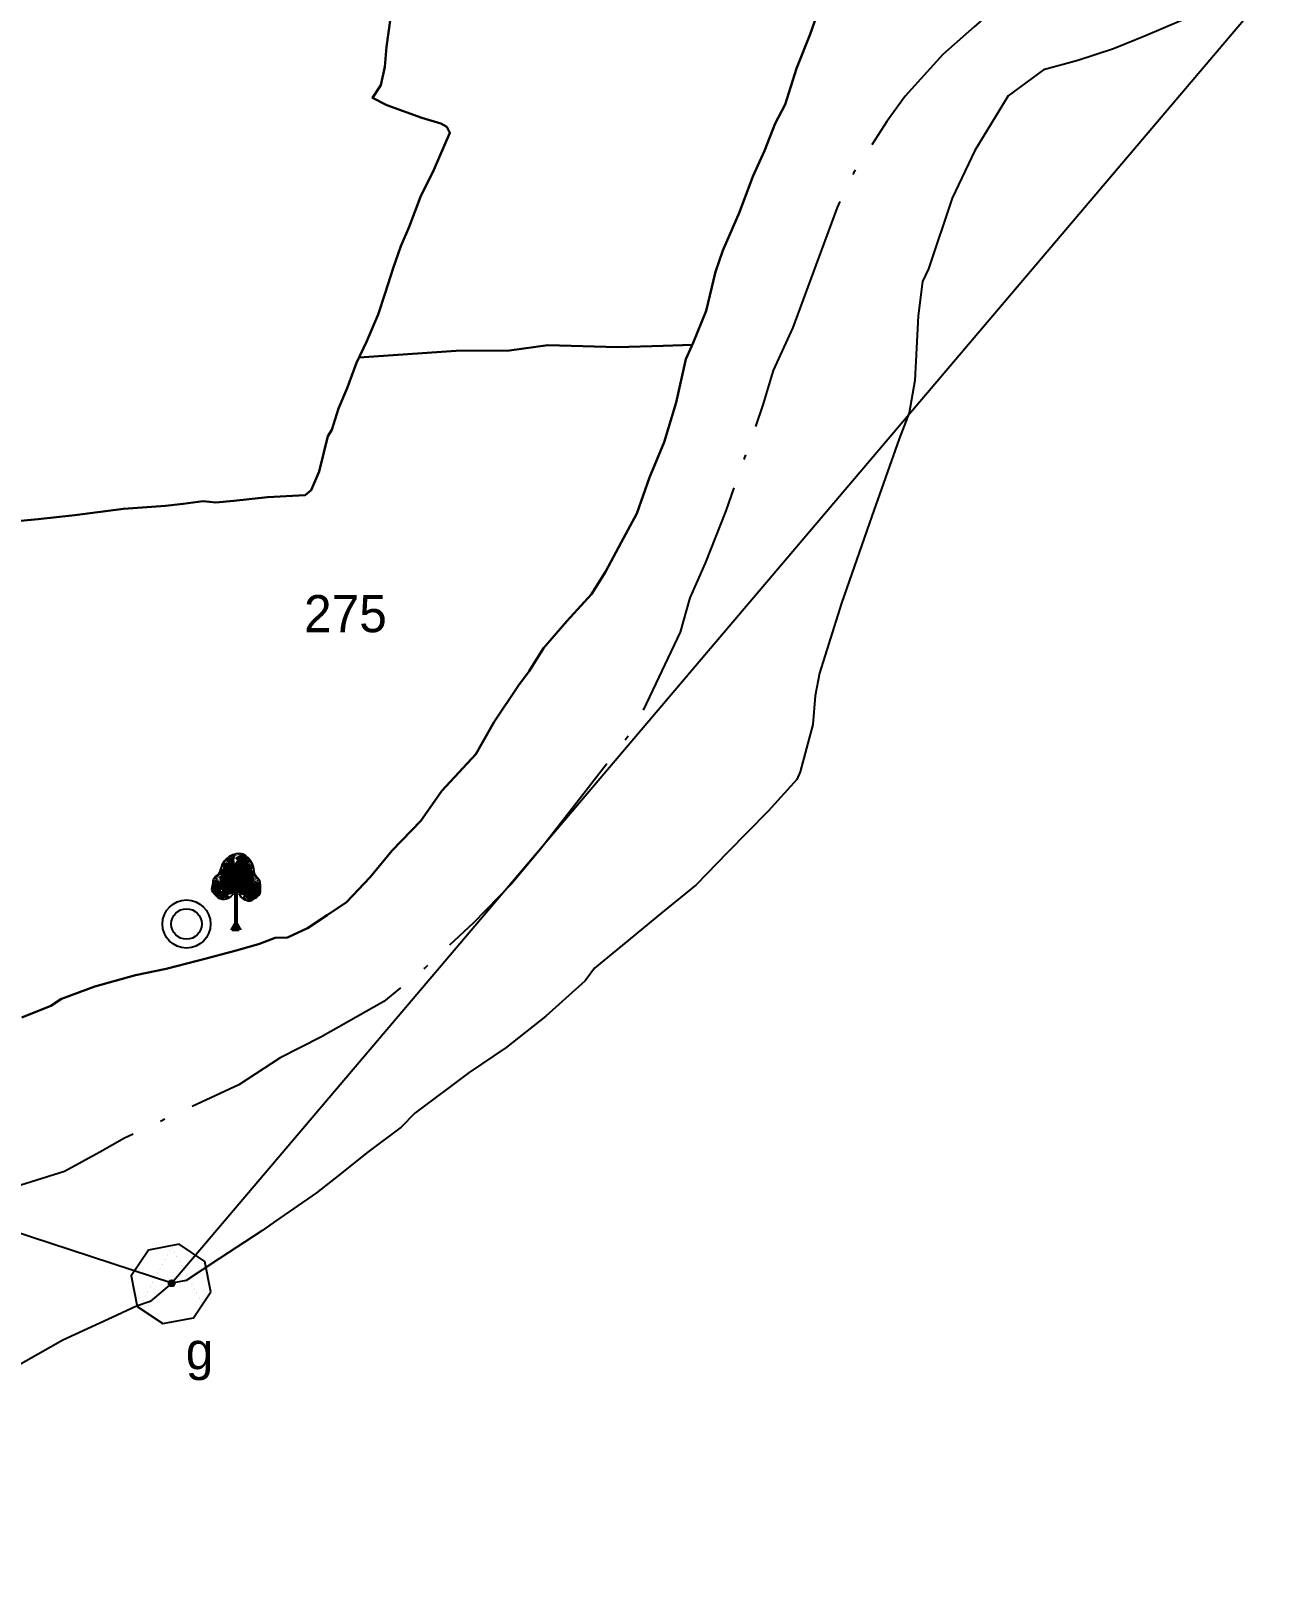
# Model space of a CAD drawing. Header units: millimetres. Extents: x -8 to 13596, y -8 to 3042.
# Drawn here: x 340.6 to 407.5, y 75.5 to 158.8 of the extents above; entities that cross this region are included whole.
import ezdxf

# ---------------------------------------------------------------- set-up
doc = ezdxf.new("R2010")
doc.units = ezdxf.units.MM
doc.header["$MEASUREMENT"] = 0
doc.linetypes.add('04b018', pattern=[5.49, 4.32, -0.54, 0.09, -0.54])
for name, color, linetype in [('Image', 7, 'Continuous'), ('Line_River', 5, 'Continuous'), ('Line_Traverse', 160, 'Continuous'), ('Poly_Village_Bndry', 250, 'Continuous'), ('Sym_Stone_Munara', 250, 'Continuous'), ('Sym_Traverse_Stone', 5, 'Continuous'), ('Sym_Tree', 92, 'Continuous'), ('Text_Survey_Gat_No', 7, 'Continuous'), ('Text_Traverse_Stone', 5, 'Continuous')]:
    doc.layers.add(name, color=color, linetype=linetype)
doc.layers.add('Poly_Survey_Bndry', color=250, linetype='Continuous', lineweight=30)
doc.layers.add('Sym_Well', color=5, linetype='Continuous', lineweight=25, true_color=0x0000ff)
doc.styles.add('Roman', font='Sakal_Marathi_N_Ship.TTF')
doc.styles.add('Text Map', font='')
doc.styles.get('Text Map').set_extended_font_data('Sakal Marathi')
picture_1 = doc.add_image_def('image1.jpg', size_in_pixel=(8950, 12638))

# ---------------------------------------------------------------- blocks, each defined once
blk = doc.blocks.new('WELL PAKKA1')
for radius in [0.862, 0.546]:
    blk.add_circle((0, 0), radius)
blk = doc.blocks.new('Sym_Traverse_Stone')
at = {"layer": 'Sym_Traverse_Stone'}
blk.add_lwpolyline([(3.22, -0.65), (2.74, 1.82), (0.65, 3.22), (-1.82, 2.74), (-3.22, 0.65), (-2.74, -1.82), (-0.65, -3.22), (1.82, -2.74)], close=True, dxfattribs=at)
blk = doc.blocks.new('MINOR TRAVERSE STATION')
at = {"linetype": 'Continuous'}
blk.add_hatch(color=0, dxfattribs=at).paths.add_polyline_path([(0.088, 0, 1), (-0.088, 0, 1)])
at = {"color": 0, "const_width": 0.00123}
blk.add_lwpolyline([(0.859, -0.557), (0, 1.044), (-0.859, -0.557)], close=True, dxfattribs=at)
at = {"color": 0}
blk.add_circle((0, 0), 0.0879, dxfattribs=at)
blk = doc.blocks.new('Tree')
at = {"layer": 'Sym_Tree'}
for p, q in [((0.102, 3.003), (0, 2.992)), ((-0.162, 0.001), (0.127, -0.001))]:
    blk.add_line(p, q, dxfattribs=at)
at = {"layer": 'Sym_Tree', "color": 82, "const_width": 0.8}
for points in [[(0.051, 1.634), (0.096, 2.791)], [(-0.142, 1.468), (-0.097, 2.625)], [(-0.102, 1.462), (-0.056, 2.619)], [(0.197, 1.439), (0.243, 2.597)], [(-0.434, 1.735), (-0.283, 1.52)], [(-0.203, 1.684), (-0.052, 1.468)], [(0.604, 1.633), (0.385, 1.486)], [(0.436, 1.726), (0.588, 1.51)]]:
    blk.add_lwpolyline(points, dxfattribs=at)
at = {"layer": 'Sym_Tree', "color": 34}
blk.add_lwpolyline([(0, 0, 0.48, 0.16, 0), (0, 0.29, 0.16, 0.16, 0), (0, 1.478, 0.16, 0.16, 0)], format="xyseb", dxfattribs=at)
at = {"layer": 'Sym_Tree', "color": 82}
blk.add_open_spline([(-0.099, 1.427), (-0.165, 1.355), (-0.268, 1.245), (-0.464, 1.199), (-0.636, 1.21), (-0.786, 1.357), (-0.992, 1.534), (-0.899, 1.801), (-0.895, 2.066), (-0.59, 2.218), (-0.581, 2.583), (-0.352, 2.816), (-0.17, 2.976), (-0.043, 2.99), (0, 2.992)], degree=3, knots=[0, 0, 0, 0, 0.357151, 0.545743, 0.741494, 0.970117, 1.319935, 1.641608, 1.935314, 2.250626, 2.755061, 3.137005, 3.457298, 3.618487, 3.618487, 3.618487, 3.618487], dxfattribs=at)
blk.add_spline([(0.103, 1.427), (0.296, 1.217), (0.436, 1.162), (0.593, 1.16), (0.752, 1.25), (0.953, 1.446), (0.958, 1.703), (0.933, 1.936), (0.774, 2.132), (0.677, 2.524), (0.517, 2.784), (0.327, 2.956), (0.102, 3.003)], degree=3, dxfattribs=at)
for points in [[(-0.491, 2.451), (-0.581, 2.361), (-0.555, 2.174), (-0.626, 2.165)], [(-0.62, 2.267), (-0.615, 2.213), (-0.545, 2.472), (-0.536, 2.5)], [(-0.57, 2.437), (-0.598, 2.361), (-0.488, 2.59), (-0.504, 2.595)], [(-0.546, 2.537), (-0.568, 2.47), (-0.57, 2.437), (-0.598, 2.361)], [(-0.555, 2.477), (-0.546, 2.496), (-0.598, 2.361), (-0.585, 2.361)], [(-0.572, 2.397), (-0.598, 2.361), (-0.568, 2.47), (-0.545, 2.472)], [(-0.578, 2.385), (-0.566, 2.428), (-0.572, 2.397), (-0.598, 2.361)], [(-0.448, 2.725), (-0.519, 2.601), (-0.555, 2.477), (-0.581, 2.361)], [(-0.395, 2.548), (-0.504, 2.595), (-0.491, 2.451), (-0.581, 2.361)], [(-0.555, 2.477), (-0.581, 2.361), (-0.421, 2.423), (-0.395, 2.548)], [(-0.559, 2.464), (-0.546, 2.537), (-0.578, 2.385), (-0.566, 2.428)], [(-0.575, 2.389), (-0.572, 2.397), (-0.566, 2.428), (-0.546, 2.496)], [(-0.568, 2.47), (-0.545, 2.472), (-0.546, 2.537), (-0.568, 2.47)], [(-0.546, 2.541), (-0.519, 2.601), (-0.559, 2.464), (-0.546, 2.537)], [(-0.545, 2.472), (-0.536, 2.5), (-0.555, 2.477), (-0.546, 2.496)], [(-0.555, 2.174), (-0.32, 2.195), (-0.491, 2.451), (-0.383, 2.289)], [(-0.491, 2.451), (-0.383, 2.289), (-0.32, 2.195), (-0.555, 2.174)], [(-0.395, 2.548), (-0.461, 2.694), (-0.519, 2.601), (-0.546, 2.496)], [(-0.519, 2.601), (-0.546, 2.496), (-0.491, 2.451), (-0.395, 2.548)], [(-0.546, 2.496), (-0.53, 2.566), (-0.519, 2.601), (-0.53, 2.566)], [(-0.519, 2.601), (-0.53, 2.566), (-0.546, 2.541), (-0.519, 2.601)], [(-0.546, 2.541), (-0.546, 2.541), (-0.546, 2.496), (-0.53, 2.566)], [(0.002, 2.992), (-0.314, 2.841), (-0.448, 2.725), (-0.519, 2.601)], [(-0.488, 2.59), (-0.504, 2.595), (-0.377, 2.767), (-0.314, 2.841)], [(-0.491, 2.451), (-0.395, 2.548), (-0.395, 2.548), (-0.504, 2.595)], [(-0.261, 2.441), (-0.101, 2.441), (-0.288, 2.352), (-0.491, 2.451)], [(-0.288, 2.352), (-0.491, 2.451), (-0.288, 2.352), (-0.32, 2.195)], [(-0.421, 2.423), (-0.395, 2.548), (-0.395, 2.548), (-0.461, 2.694)], [(-0.404, 2.724), (-0.421, 2.742), (-0.454, 2.678), (-0.445, 2.659)], [(-0.454, 2.678), (-0.445, 2.659), (-0.432, 2.703), (-0.404, 2.724)], [(-0.377, 2.767), (-0.314, 2.841), (-0.448, 2.725), (-0.377, 2.767)], [(-0.448, 2.725), (-0.377, 2.767), (-0.404, 2.724), (-0.421, 2.742)], [(-0.395, 2.548), (-0.445, 2.659), (-0.414, 2.724), (-0.265, 2.814)], [(-0.41, 2.689), (-0.439, 2.679), (-0.445, 2.659), (-0.41, 2.689)], [(-0.445, 2.659), (-0.41, 2.689), (-0.067, 2.533), (0.055, 2.482)], [(-0.41, 2.689), (-0.412, 2.711), (-0.41, 2.689), (-0.439, 2.679)], [(-0.432, 2.703), (-0.404, 2.724), (0.002, 2.992), (-0.086, 2.982)], [(-0.43, 2.156), (-0.217, 2.156), (0.024, 2.317), (0.068, 2.477)], [(-0.414, 2.724), (-0.265, 2.814), (-0.252, 2.61), (-0.41, 2.689)], [(-0.297, 2.795), (-0.265, 2.814), (-0.41, 2.689), (-0.412, 2.711)], [(-0.252, 2.61), (-0.41, 2.689), (-0.406, 2.649), (-0.252, 2.61)], [(-0.406, 2.649), (-0.252, 2.61), (-0.265, 2.814), (0.058, 2.945)], [(-0.281, 2.824), (-0.366, 2.774), (-0.404, 2.724), (-0.281, 2.824)], [(-0.266, 2.815), (-0.366, 2.774), (-0.389, 2.707), (-0.369, 2.692)], [(-0.389, 2.707), (-0.369, 2.692), (-0.297, 2.795), (-0.265, 2.814)], [(-0.265, 2.814), (0.058, 2.945), (-0.266, 2.815), (-0.366, 2.774)], [(-0.314, 2.841), (-0.183, 2.903), (-0.281, 2.824), (-0.366, 2.774)], [(-0.183, 2.903), (-0.169, 2.954), (-0.247, 2.902), (-0.314, 2.841)], [(-0.247, 2.902), (-0.314, 2.841), (-0.183, 2.903), (-0.235, 2.902)], [(-0.183, 2.903), (-0.235, 2.902), (-0.314, 2.841), (-0.183, 2.903)], [(-0.261, 2.441), (-0.288, 2.352), (-0.288, 2.352), (-0.261, 2.441)], [(0.203, 2.992), (-0.058, 2.82), (-0.263, 2.815), (0.002, 2.992)], [(-0.263, 2.815), (0.002, 2.992), (0.092, 2.992), (0.038, 2.929)], [(-0.067, 2.533), (0.055, 2.482), (-0.261, 2.441), (-0.101, 2.441)], [(0.002, 2.992), (-0.086, 2.982), (-0.171, 2.953), (-0.247, 2.902)], [(-0.171, 2.953), (-0.247, 2.902), (-0.123, 2.964), (-0.086, 2.982)], [(-0.103, 2.968), (-0.123, 2.964), (-0.247, 2.902), (-0.183, 2.903)], [(-0.103, 2.968), (-0.183, 2.903), (-0.178, 2.934), (-0.247, 2.902)], [(-0.247, 2.902), (-0.183, 2.903), (-0.132, 2.955), (-0.125, 2.963)], [(-0.178, 2.934), (-0.247, 2.902), (-0.183, 2.903), (-0.169, 2.954)], [(0.278, 2.601), (-0.051, 2.61), (-0.193, 2.548), (-0.244, 2.659)], [(-0.087, 2.352), (-0.06, 2.441), (0.269, 1.828), (-0.211, 1.81)], [(-0.203, 2.724), (-0.08, 2.824), (0.203, 2.992), (0.278, 2.601)], [(-0.062, 2.794), (-0.058, 2.82), (-0.203, 2.724), (-0.08, 2.824)], [(-0.133, 2.955), (-0.133, 2.955), (-0.103, 2.968), (-0.183, 2.903)], [(-0.132, 2.955), (-0.125, 2.963), (-0.176, 2.95), (-0.183, 2.903)], [(-0.176, 2.95), (-0.183, 2.903), (-0.125, 2.963), (-0.143, 2.954)], [(-0.123, 2.964), (-0.086, 2.982), (-0.176, 2.95), (-0.086, 2.982)], [(-0.176, 2.95), (-0.086, 2.982), (-0.103, 2.968), (-0.123, 2.964)], [(-0.125, 2.963), (-0.143, 2.954), (-0.133, 2.955)], [(0.278, 2.601), (-0.051, 2.61), (-0.06, 2.441), (-0.087, 2.352)], [(0.203, 2.992), (0.278, 2.601), (-0.051, 2.61), (-0.064, 2.814)], [(0.368, 2.932), (0.289, 2.971), (-0.064, 2.813), (-0.061, 2.795)], [(-0.064, 2.813), (-0.061, 2.795), (-0.058, 2.82)], [(-0.051, 2.61), (-0.064, 2.814), (0.278, 2.601), (-0.051, 2.61)], [(-0.058, 2.82), (-0.058, 2.82), (-0.062, 2.794), (-0.058, 2.82)], [(0.002, 2.992), (0.102, 3.003), (0.203, 2.992), (-0.058, 2.82)], [(0.225, 2.317), (0.269, 2.477), (0.278, 2.601), (-0.051, 2.61)], [(0.092, 2.992), (0.038, 2.929), (-0.026, 2.911), (0.022, 2.957)], [(-0.026, 2.911), (0.022, 2.957), (0.038, 2.929), (-0.026, 2.911)], [(0.038, 2.929), (-0.026, 2.911), (-0.017, 2.938), (0.022, 2.957)], [(-0.025, 2.911), (-0.017, 2.938), (0.022, 2.957), (0, 2.992)], [(0.022, 2.957), (0, 2.992), (0.092, 2.992), (0.022, 2.957)], [(0.092, 2.992), (0.022, 2.957), (0.102, 3.003), (0.203, 2.992)], [(0.095, 2.325), (0.071, 2.489), (0.079, 2.614), (0.406, 2.58)], [(0.525, 2.108), (0.313, 2.135), (0.095, 2.325), (0.071, 2.489)], [(0.572, 2.674), (0.462, 2.789), (0.203, 2.992), (0.079, 2.614)], [(0.203, 2.992), (0.079, 2.614), (0.406, 2.58), (0.445, 2.782)], [(0.406, 2.58), (0.445, 2.782), (0.079, 2.614), (0.406, 2.58)], [(0.079, 2.614), (0.406, 2.58), (0.393, 2.412), (0.409, 2.32)], [(0.079, 2.614), (0.406, 2.58), (0.54, 2.501), (0.604, 2.604)], [(0.604, 2.604), (0.573, 2.639), (0.213, 2.528), (0.085, 2.493)], [(0.213, 2.528), (0.085, 2.493), (0.393, 2.412), (0.234, 2.433)], [(0.122, 2.948), (0.088, 2.971), (0.173, 2.928), (0.088, 2.971)], [(0.173, 2.928), (0.088, 2.971), (0.104, 2.955), (0.122, 2.948)], [(0.102, 3.003), (0.203, 2.992), (0.324, 2.948), (0.289, 2.971)], [(0.125, 2.947), (0.141, 2.936), (0.132, 2.938)], [(0.563, 2.599), (0.406, 2.58), (0.445, 2.782), (0.142, 2.952)], [(0.445, 2.782), (0.142, 2.952), (0.447, 2.782), (0.54, 2.729)], [(0.203, 2.992), (0.498, 2.802), (0.615, 2.67), (0.67, 2.537)], [(0.597, 2.65), (0.572, 2.674), (0.203, 2.992), (0.289, 2.971)], [(0.203, 2.992), (0.289, 2.971), (0.37, 2.931), (0.439, 2.871)], [(0.393, 2.412), (0.234, 2.433), (0.409, 2.32), (0.623, 2.392)], [(0.37, 2.931), (0.439, 2.871), (0.324, 2.948), (0.289, 2.971)], [(0.305, 2.955), (0.324, 2.948), (0.439, 2.871), (0.376, 2.88)], [(0.333, 2.938), (0.333, 2.938), (0.305, 2.955), (0.376, 2.88)], [(0.305, 2.955), (0.376, 2.88), (0.375, 2.911), (0.439, 2.871)], [(0.439, 2.871), (0.376, 2.88), (0.331, 2.939), (0.326, 2.947)], [(0.331, 2.939), (0.326, 2.947), (0.374, 2.928), (0.376, 2.88)], [(0.374, 2.928), (0.376, 2.88), (0.326, 2.947), (0.342, 2.936)], [(0.375, 2.911), (0.439, 2.871), (0.376, 2.88), (0.368, 2.932)], [(0.376, 2.88), (0.368, 2.932), (0.439, 2.871), (0.498, 2.802)], [(0.439, 2.871), (0.498, 2.802), (0.376, 2.88), (0.427, 2.873)], [(0.376, 2.88), (0.427, 2.873), (0.498, 2.802), (0.376, 2.88)], [(0.498, 2.802), (0.376, 2.88), (0.462, 2.789), (0.54, 2.729)], [(0.581, 2.673), (0.445, 2.782), (0.406, 2.58), (0.573, 2.639)], [(0.406, 2.58), (0.573, 2.639), (0.563, 2.599), (0.406, 2.58)], [(0.54, 2.501), (0.604, 2.604), (0.581, 2.673), (0.445, 2.782)], [(0.555, 2.659), (0.532, 2.647), (0.474, 2.759), (0.445, 2.782)], [(0.474, 2.759), (0.445, 2.782), (0.573, 2.639), (0.578, 2.661)], [(0.447, 2.782), (0.54, 2.729), (0.555, 2.659), (0.532, 2.647)], [(0.462, 2.789), (0.54, 2.729), (0.572, 2.674), (0.462, 2.789)], [(0.469, 2.537), (0.475, 2.501), (0.488, 2.475), (0.469, 2.537)], [(0.638, 2.531), (0.654, 2.533), (0.551, 2.72), (0.498, 2.802)], [(0.551, 2.72), (0.498, 2.802), (0.615, 2.67), (0.551, 2.72)], [(0.55, 2.374), (0.54, 2.501), (0.54, 2.501), (0.625, 2.637)], [(0.54, 2.501), (0.625, 2.637), (0.67, 2.537), (0.684, 2.43)], [(0.67, 2.537), (0.684, 2.43), (0.623, 2.392), (0.54, 2.501)], [(0.623, 2.392), (0.54, 2.501), (0.54, 2.501), (0.654, 2.533)], [(0.54, 2.501), (0.654, 2.533), (0.623, 2.392), (0.701, 2.291)], [(0.689, 2.409), (0.701, 2.291), (0.55, 2.374), (0.54, 2.501)], [(0.615, 2.67), (0.551, 2.72), (0.572, 2.674), (0.59, 2.69)], [(0.572, 2.674), (0.59, 2.69), (0.615, 2.622), (0.604, 2.604)], [(0.615, 2.622), (0.604, 2.604), (0.597, 2.65), (0.572, 2.674)], [(0.573, 2.639), (0.578, 2.661), (0.573, 2.639), (0.601, 2.625)], [(0.573, 2.639), (0.601, 2.625), (0.604, 2.604), (0.573, 2.639)], [(0.615, 2.67), (0.67, 2.537), (0.689, 2.409), (0.701, 2.291)], [(0.699, 2.368), (0.718, 2.29), (0.638, 2.531), (0.654, 2.533)], [(0.684, 2.43), (0.677, 2.501), (0.67, 2.537), (0.677, 2.501)], [(0.689, 2.475), (0.67, 2.537), (0.692, 2.396), (0.689, 2.471)], [(0.727, 2.193), (0.715, 2.14), (0.679, 2.407), (0.673, 2.435)], [(0.679, 2.407), (0.673, 2.435), (0.689, 2.409), (0.684, 2.43)], [(0.689, 2.475), (0.689, 2.475), (0.684, 2.43), (0.677, 2.501)], [(0.701, 2.401), (0.679, 2.407), (0.689, 2.471), (0.701, 2.401)], [(0.689, 2.409), (0.684, 2.43), (0.718, 2.29), (0.705, 2.291)], [(0.698, 2.32), (0.696, 2.328), (0.694, 2.36), (0.684, 2.43)], [(0.692, 2.396), (0.689, 2.471), (0.701, 2.316), (0.694, 2.36)], [(0.689, 2.471), (0.701, 2.401), (0.699, 2.368), (0.718, 2.29)], [(-0.83, 1.973), (-0.902, 1.882), (-0.945, 1.618), (-0.58, 1.588)], [(-0.918, 1.701), (-0.945, 1.618), (-0.902, 1.882), (-0.934, 1.703)], [(-0.934, 1.536), (-0.908, 1.511), (-0.902, 1.882), (-0.869, 1.852)], [(-0.902, 1.882), (-0.934, 1.703), (-0.869, 1.852), (-0.866, 1.863)], [(-0.902, 1.882), (-0.869, 1.852), (-0.918, 1.701)], [(-0.848, 2.051), (-0.877, 1.994), (-0.894, 1.927), (-0.902, 1.882)], [(-0.894, 1.927), (-0.902, 1.882), (-0.821, 1.848), (-0.736, 2.009)], [(-0.848, 1.959), (-0.848, 1.959), (-0.83, 1.973), (-0.902, 1.882)], [(-0.767, 2.048), (-0.759, 1.783), (-0.901, 1.889), (-0.759, 1.783)], [(-0.901, 1.889), (-0.759, 1.783), (-0.686, 1.972), (-0.736, 2.009)], [(-0.875, 1.945), (-0.89, 1.937), (-0.892, 1.925), (-0.853, 1.97)], [(-0.892, 1.925), (-0.853, 1.97), (-0.853, 1.97)], [(-0.848, 1.959), (-0.89, 1.937), (-0.862, 1.952), (-0.865, 2.004)], [(-0.862, 1.952), (-0.865, 2.004), (-0.875, 1.945), (-0.89, 1.937)], [(-0.881, 1.913), (-0.881, 1.913), (-0.848, 1.959), (-0.89, 1.937)], [(-0.779, 2.036), (-0.817, 2.044), (-0.865, 2.004), (-0.881, 1.913)], [(-0.865, 2.004), (-0.881, 1.913), (-0.841, 1.969), (-0.83, 2.017)], [(-0.841, 1.939), (-0.841, 1.969), (-0.881, 1.913)], [(-0.741, 2.084), (-0.772, 2.081), (-0.848, 2.051), (-0.877, 1.994)], [(-0.853, 1.838), (-0.838, 1.866), (-0.873, 1.44), (-0.81, 1.403)], [(-0.858, 1.887), (-0.689, 1.928), (-0.851, 1.908), (-0.869, 1.852)], [(-0.851, 1.908), (-0.869, 1.852), (-0.855, 1.766), (-0.818, 1.827)], [(-0.869, 1.852), (-0.866, 1.863), (-0.58, 1.588), (-0.649, 1.651)], [(-0.83, 2.017), (-0.817, 2.044), (-0.865, 2.004), (-0.848, 2.051)], [(-0.865, 2.004), (-0.848, 2.051), (-0.841, 1.939), (-0.841, 1.969)], [(-0.818, 1.827), (-0.813, 1.801), (-0.858, 1.887), (-0.689, 1.928)], [(-0.855, 1.766), (-0.818, 1.827), (-0.853, 1.838), (-0.838, 1.866)], [(-0.853, 1.97), (-0.853, 1.97), (-0.848, 1.959)], [(-0.802, 2.038), (-0.546, 2.125), (-0.846, 2.054), (-0.818, 2.081)], [(-0.846, 2.054), (-0.818, 2.081), (-0.799, 2.097), (-0.771, 2.125)], [(-0.78, 2.02), (-0.841, 1.969), (-0.749, 2.033), (-0.767, 2.048)], [(-0.841, 1.969), (-0.83, 2.017), (-0.779, 2.036)], [(-0.821, 1.848), (-0.736, 2.009), (-0.78, 2.02), (-0.841, 1.969)], [(-0.779, 2.036), (-0.779, 2.036), (-0.83, 2.017), (-0.817, 2.044)], [(-0.759, 1.783), (-0.759, 1.783), (-0.793, 1.687), (-0.821, 1.848)], [(-0.793, 1.687), (-0.821, 1.848), (-0.649, 1.651), (-0.766, 1.765)], [(-0.751, 1.773), (-0.813, 1.801), (-0.818, 1.827), (-0.813, 1.801)], [(-0.759, 2.041), (-0.734, 2.059), (-0.779, 2.036), (-0.817, 2.044)], [(-0.771, 2.121), (-0.799, 2.097), (-0.816, 2.081), (-0.782, 2.087)], [(-0.816, 2.081), (-0.782, 2.087), (-0.772, 2.081), (-0.741, 2.084)], [(-0.749, 2.033), (-0.767, 2.048), (-0.802, 2.038), (-0.546, 2.125)], [(-0.799, 2.097), (-0.771, 2.125), (-0.744, 2.144), (-0.733, 2.094)], [(-0.744, 2.144), (-0.733, 2.094), (-0.772, 2.081), (-0.799, 2.097)], [(-0.772, 2.081), (-0.799, 2.097), (-0.771, 2.125), (-0.766, 2.096)], [(-0.799, 2.097), (-0.772, 2.096), (-0.771, 2.121), (-0.799, 2.097)], [(-0.772, 2.096), (-0.772, 2.096), (-0.799, 2.097), (-0.772, 2.096)], [(-0.758, 2.114), (-0.782, 2.087), (-0.69, 2.192)], [(-0.733, 2.094), (-0.772, 2.096), (-0.758, 2.114), (-0.782, 2.087)], [(-0.771, 2.121), (-0.758, 2.114), (-0.772, 2.096)], [(-0.772, 2.081), (-0.741, 2.084), (-0.733, 2.094), (-0.772, 2.096)], [(-0.741, 2.084), (-0.741, 2.084), (-0.741, 2.084), (-0.772, 2.081)], [(-0.771, 2.125), (-0.766, 2.096), (-0.771, 2.121), (-0.758, 2.114)], [(-0.73, 2.061), (-0.73, 2.013), (-0.767, 2.048), (-0.73, 2.062)], [(-0.767, 2.048), (-0.73, 2.062), (-0.734, 2.017), (-0.767, 2.035)], [(-0.686, 1.972), (-0.73, 2.061), (-0.767, 2.048), (-0.759, 1.783)], [(-0.734, 2.017), (-0.767, 2.035), (-0.734, 2.017), (-0.73, 2.056)], [(-0.624, 1.845), (-0.722, 1.746), (-0.766, 1.765), (-0.732, 1.75)], [(-0.701, 1.933), (-0.742, 1.95), (-0.701, 1.933), (-0.765, 1.955)], [(-0.701, 1.933), (-0.765, 1.955), (-0.701, 1.933), (-0.759, 1.783)], [(-0.468, 2.162), (-0.519, 1.632), (-0.759, 1.783), (-0.635, 2.041)], [(-0.519, 1.632), (-0.759, 1.783), (-0.741, 2.084), (-0.634, 2.105)], [(-0.734, 2.017), (-0.73, 2.056), (-0.759, 2.041), (-0.734, 2.059)], [(-0.759, 1.783), (-0.635, 2.041), (-0.653, 1.676), (-0.653, 1.534)], [(-0.701, 1.933), (-0.759, 1.783), (-0.735, 2.008), (-0.686, 1.972)], [(-0.686, 1.972), (-0.658, 1.915), (-0.759, 1.783), (-0.689, 1.928)], [(-0.759, 1.783), (-0.689, 1.928), (-0.701, 1.933), (-0.742, 1.95)], [(-0.58, 1.588), (-0.649, 1.651), (-0.528, 1.845), (-0.759, 1.783)], [(-0.528, 1.845), (-0.759, 1.783), (-0.759, 1.783)], [(-0.759, 1.783), (-0.759, 1.783), (-0.624, 1.845), (-0.722, 1.746)], [(-0.744, 2.144), (-0.742, 2.133), (-0.69, 2.192), (-0.628, 2.229)], [(-0.69, 2.192), (-0.69, 2.192), (-0.744, 2.144), (-0.742, 2.133)], [(-0.686, 1.972), (-0.736, 2.009), (-0.686, 1.972), (-0.742, 1.95)], [(-0.686, 1.972), (-0.742, 1.95), (-0.686, 1.972), (-0.658, 1.915)], [(-0.626, 2.165), (-0.628, 2.229), (-0.741, 2.084)], [(-0.69, 2.192), (-0.628, 2.229), (-0.741, 2.084), (-0.741, 2.133)], [(-0.741, 2.084), (-0.741, 2.133), (-0.712, 2.098), (-0.628, 2.229)], [(-0.741, 2.084), (-0.634, 2.105), (-0.555, 2.174), (-0.634, 2.105)], [(-0.741, 2.084), (-0.741, 2.084), (-0.741, 2.084)], [(-0.741, 2.084), (-0.741, 2.084), (-0.741, 2.084)], [(-0.735, 2.008), (-0.712, 2.026), (-0.73, 2.061), (-0.73, 2.013)], [(-0.735, 2.008), (-0.686, 1.972), (-0.735, 2.008), (-0.712, 2.026)], [(-0.639, 2.093), (-0.635, 2.041), (-0.686, 1.972), (-0.73, 2.061)], [(-0.712, 2.098), (-0.628, 2.229), (-0.626, 2.165), (-0.575, 2.164)], [(-0.628, 2.139), (-0.626, 2.165), (-0.712, 2.098), (-0.629, 2.138)], [(-0.712, 2.098), (-0.629, 2.138), (-0.626, 2.165), (-0.705, 2.109)], [(-0.626, 2.165), (-0.705, 2.109), (-0.629, 2.138), (-0.626, 2.165)], [(-0.69, 2.192), (-0.628, 2.229), (-0.581, 2.361), (-0.598, 2.361)], [(-0.633, 2.272), (-0.633, 2.274), (-0.69, 2.192), (-0.628, 2.229)], [(-0.635, 2.041), (-0.639, 2.093), (-0.677, 1.954), (-0.686, 1.972)], [(-0.677, 1.954), (-0.686, 1.972), (-0.615, 1.971), (-0.638, 1.941)], [(-0.658, 1.915), (-0.638, 1.941), (-0.635, 2.041), (-0.639, 2.093)], [(-0.64, 1.879), (-0.601, 1.856), (-0.658, 1.915), (-0.638, 1.941)], [(-0.578, 1.945), (-0.638, 1.941), (-0.64, 1.879), (-0.601, 1.856)], [(-0.624, 1.845), (-0.64, 1.879), (-0.638, 1.941), (-0.601, 1.856)], [(-0.519, 1.632), (-0.59, 1.625), (-0.624, 1.845), (-0.64, 1.879)], [(-0.615, 1.971), (-0.635, 2.041), (-0.635, 2.041), (-0.639, 2.093)], [(-0.635, 2.041), (-0.639, 2.093), (-0.639, 2.093), (-0.593, 2.088)], [(-0.639, 2.093), (-0.593, 2.088), (-0.639, 2.093), (-0.635, 2.041)], [(-0.615, 1.971), (-0.638, 1.941), (-0.519, 1.632), (-0.59, 1.625)], [(-0.638, 1.941), (-0.601, 1.856), (-0.578, 1.945), (-0.638, 1.941)], [(-0.638, 1.941), (-0.601, 1.856), (-0.638, 1.941), (-0.601, 1.856)], [(-0.555, 2.174), (-0.634, 2.105), (-0.635, 2.041), (-0.634, 2.105)], [(-0.468, 2.162), (-0.555, 2.174), (-0.615, 1.971), (-0.635, 2.041)], [(-0.635, 2.041), (-0.634, 2.105), (-0.626, 2.165)], [(-0.615, 2.213), (-0.628, 2.229), (-0.633, 2.272), (-0.633, 2.274)], [(-0.629, 2.138), (-0.626, 2.165), (-0.615, 2.213), (-0.628, 2.229)], [(-0.626, 2.165), (-0.626, 2.165), (-0.626, 2.165), (-0.628, 2.229)], [(-0.626, 2.165), (-0.575, 2.164), (-0.628, 2.139), (-0.626, 2.165)], [(-0.555, 2.174), (-0.626, 2.165), (-0.43, 2.156), (-0.217, 2.156)], [(-0.626, 2.165), (-0.626, 2.165), (-0.626, 2.165)], [(-0.625, 2.245), (-0.615, 2.213), (-0.581, 2.361), (-0.56, 2.281)], [(-0.607, 2.321), (-0.622, 2.298), (-0.625, 2.245), (-0.615, 2.213)], [(-0.581, 2.361), (-0.598, 2.361), (-0.607, 2.321), (-0.622, 2.298)], [(-0.607, 2.321), (-0.581, 2.361), (-0.62, 2.267), (-0.615, 2.213)], [(-0.581, 2.361), (-0.56, 2.281), (-0.607, 2.321), (-0.581, 2.361)], [(-0.598, 2.361), (-0.585, 2.361), (-0.575, 2.389), (-0.572, 2.397)], [(-0.288, 2.352), (-0.32, 2.195), (-0.555, 2.174), (-0.32, 2.195)], [(-0.32, 2.195), (-0.555, 2.174), (-0.43, 2.156)], [(-0.468, 2.162), (-0.346, 2.086), (-0.468, 2.162), (-0.555, 2.174)], [(-0.346, 2.086), (-0.329, 2.156), (-0.468, 2.162), (-0.346, 2.086)], [(-0.43, 2.156), (-0.43, 2.156), (-0.346, 2.086), (-0.329, 2.156)], [(0.269, 1.828), (-0.211, 1.81), (-0.267, 2.162), (-0.318, 1.632)], [(0.409, 2.32), (0.393, 2.412), (-0.012, 1.846), (0.463, 1.766)], [(-0.012, 1.846), (0.463, 1.766), (0.563, 2.109), (0.546, 1.576)], [(0.324, 2.108), (0.324, 2.108), (0.231, 2.049), (0.224, 2.121)], [(0.651, 2.11), (0.72, 2.092), (0.525, 2.108), (0.313, 2.135)], [(0.393, 2.412), (0.409, 2.32), (0.409, 2.32), (0.393, 2.412)], [(0.409, 2.32), (0.623, 2.392), (0.409, 2.32), (0.42, 2.161)], [(0.409, 2.32), (0.42, 2.161), (0.651, 2.11), (0.42, 2.161)], [(0.651, 2.11), (0.42, 2.161), (0.623, 2.392), (0.495, 2.245)], [(0.623, 2.392), (0.495, 2.245), (0.42, 2.161), (0.651, 2.11)], [(0.42, 2.161), (0.651, 2.11), (0.525, 2.108)], [(0.432, 2.049), (0.425, 2.121), (0.563, 2.109), (0.432, 2.049)], [(0.563, 2.109), (0.432, 2.049), (0.563, 2.109), (0.651, 2.11)], [(0.563, 2.109), (0.546, 1.576), (0.804, 1.696), (0.713, 1.967)], [(0.546, 1.576), (0.804, 1.696), (0.824, 1.996), (0.72, 2.031)], [(0.684, 1.9), (0.704, 1.867), (0.546, 1.576), (0.615, 1.56)], [(0.563, 2.109), (0.651, 2.11), (0.684, 1.9), (0.713, 1.967)], [(0.898, 1.875), (0.958, 1.776), (0.967, 1.508), (0.6, 1.525)], [(0.623, 2.392), (0.701, 2.291), (0.651, 2.11), (0.72, 2.092)], [(0.826, 1.945), (0.845, 1.957), (0.878, 1.943), (0.636, 2.062)], [(0.878, 1.943), (0.636, 2.062), (0.924, 1.953), (0.9, 1.983)], [(0.704, 1.867), (0.656, 1.788), (0.644, 1.879), (0.704, 1.867)], [(0.644, 1.879), (0.704, 1.867), (0.698, 1.806), (0.656, 1.788)], [(0.824, 1.996), (0.72, 2.031), (0.651, 2.11), (0.72, 2.031)], [(0.651, 2.11), (0.72, 2.031), (0.713, 1.967), (0.72, 2.031)], [(0.677, 1.774), (0.698, 1.806), (0.704, 1.867), (0.656, 1.788)], [(0.704, 1.867), (0.656, 1.788), (0.704, 1.867), (0.656, 1.788)], [(0.698, 1.806), (0.656, 1.788), (0.72, 1.839), (0.704, 1.867)], [(0.804, 1.696), (0.713, 1.967), (0.684, 1.603), (0.666, 1.462)], [(0.729, 2.171), (0.715, 2.14), (0.701, 2.291), (0.67, 2.215)], [(0.701, 2.291), (0.67, 2.215), (0.722, 2.248), (0.701, 2.291)], [(0.797, 2.014), (0.73, 2.154), (0.72, 2.092), (0.67, 2.097)], [(0.72, 2.092), (0.67, 2.097), (0.719, 2.065), (0.72, 2.092)], [(0.713, 1.967), (0.723, 2.018), (0.723, 2.018), (0.678, 2.019)], [(0.723, 2.018), (0.678, 2.019), (0.723, 2.018), (0.713, 1.967)], [(0.696, 2.328), (0.718, 2.29), (0.701, 2.401), (0.679, 2.407)], [(0.684, 1.9), (0.713, 1.967), (0.713, 1.967), (0.723, 2.018)], [(0.744, 1.875), (0.755, 1.892), (0.684, 1.9), (0.704, 1.867)], [(0.701, 2.316), (0.694, 2.36), (0.696, 2.328), (0.718, 2.29)], [(0.718, 2.29), (0.705, 2.291), (0.698, 2.32), (0.696, 2.328)], [(0.787, 2.11), (0.73, 2.154), (0.701, 2.291), (0.718, 2.29)], [(0.701, 2.291), (0.718, 2.29), (0.722, 2.248), (0.733, 2.224)], [(0.722, 2.248), (0.701, 2.291), (0.727, 2.193), (0.715, 2.14)], [(0.72, 1.839), (0.704, 1.867), (0.713, 1.967), (0.723, 2.018)], [(0.713, 1.967), (0.72, 2.031), (0.72, 2.092)], [(0.713, 1.967), (0.723, 2.018), (0.744, 1.875), (0.755, 1.892)], [(0.723, 2.018), (0.713, 1.967), (0.755, 1.892), (0.81, 1.975)], [(0.722, 2.248), (0.733, 2.224), (0.729, 2.171), (0.715, 2.14)], [(0.715, 2.14), (0.73, 2.154), (0.741, 2.197), (0.741, 2.199)], [(0.72, 2.064), (0.72, 2.092), (0.715, 2.14), (0.73, 2.154)], [(0.719, 2.065), (0.72, 2.092), (0.797, 2.014), (0.72, 2.064)], [(0.72, 2.092), (0.72, 2.092), (0.72, 2.092), (0.73, 2.154)], [(0.72, 2.092), (0.73, 2.154), (0.824, 1.996)], [(0.72, 2.092), (0.72, 2.092), (0.72, 2.092)], [(0.797, 2.014), (0.72, 2.064), (0.72, 2.092), (0.791, 2.026)], [(0.72, 2.092), (0.791, 2.026), (0.72, 2.064), (0.72, 2.092)], [(0.755, 1.892), (0.808, 1.863), (0.755, 1.892), (0.72, 1.839)], [(0.755, 1.892), (0.72, 1.839), (0.804, 1.696), (0.753, 1.848)], [(0.741, 2.197), (0.741, 2.199), (0.787, 2.11), (0.73, 2.154)], [(0.835, 2.056), (0.831, 2.045), (0.787, 2.11), (0.73, 2.154)], [(0.787, 2.11), (0.73, 2.154), (0.824, 1.996), (0.831, 2.045)], [(0.824, 1.996), (0.831, 2.045), (0.797, 2.014), (0.73, 2.154)], [(0.804, 1.696), (0.753, 1.848), (0.765, 1.852), (0.807, 1.863)], [(0.867, 1.732), (0.859, 1.707), (0.914, 1.786), (0.753, 1.848)], [(0.914, 1.786), (0.753, 1.848), (0.91, 1.808), (0.921, 1.75)], [(0.755, 1.892), (0.81, 1.975), (0.845, 1.957), (0.804, 1.696)], [(0.808, 1.922), (0.755, 1.892), (0.808, 1.922), (0.788, 1.942)], [(0.957, 1.783), (0.804, 1.696), (0.755, 1.892), (0.809, 1.922)], [(0.755, 1.892), (0.809, 1.922), (0.755, 1.892), (0.808, 1.863)], [(0.765, 1.852), (0.804, 1.696), (0.808, 1.922), (0.755, 1.892)], [(0.765, 1.852), (0.807, 1.863), (0.765, 1.852), (0.831, 1.865)], [(0.765, 1.852), (0.831, 1.865), (0.765, 1.852), (0.804, 1.696)], [(0.844, 2.024), (0.865, 1.994), (0.787, 2.11)], [(0.787, 2.11), (0.787, 2.11), (0.835, 2.056), (0.831, 2.045)], [(0.808, 1.922), (0.788, 1.942), (0.81, 1.975), (0.803, 1.927)], [(0.81, 1.975), (0.803, 1.927), (0.845, 1.957), (0.81, 1.976)], [(0.845, 1.957), (0.804, 1.696), (0.957, 1.783), (0.804, 1.696)], [(0.845, 1.957), (0.81, 1.976), (0.809, 1.931), (0.843, 1.944)], [(0.809, 1.931), (0.81, 1.97), (0.836, 1.951), (0.814, 1.973)], [(0.809, 1.931), (0.843, 1.944), (0.809, 1.931), (0.81, 1.97)], [(0.873, 1.752), (0.809, 1.922), (0.855, 1.928), (0.908, 1.87)], [(0.955, 1.821), (0.958, 1.776), (0.873, 1.752), (0.809, 1.922)], [(0.836, 1.951), (0.814, 1.973), (0.855, 1.944), (0.894, 1.947)], [(0.883, 2.002), (0.858, 2.033), (0.835, 2.056), (0.817, 2.008)], [(0.835, 2.056), (0.817, 2.008), (0.854, 1.989), (0.883, 2.002)], [(0.817, 2.008), (0.856, 2.004), (0.844, 2.024), (0.865, 1.994)], [(0.854, 1.989), (0.824, 1.996), (0.817, 2.008), (0.856, 2.004)], [(0.824, 1.996), (0.824, 1.996), (0.824, 1.996)], [(0.824, 1.996), (0.824, 1.996), (0.824, 1.996)], [(0.824, 1.996), (0.824, 1.996), (0.824, 1.996), (0.854, 1.989)], [(0.824, 1.996), (0.854, 1.989), (0.925, 1.95), (0.947, 1.889)], [(0.898, 1.984), (0.865, 1.994), (0.854, 1.989), (0.824, 1.996)], [(0.855, 1.928), (0.908, 1.87), (0.826, 1.945), (0.845, 1.957)], [(0.858, 2.033), (0.85, 2.005), (0.858, 2.03), (0.844, 2.024)], [(0.858, 2.03), (0.844, 2.024), (0.856, 2.004)], [(0.854, 1.989), (0.883, 2.002), (0.858, 2.033), (0.85, 2.005)], [(0.855, 1.944), (0.894, 1.947), (0.937, 1.901), (0.941, 1.808)], [(0.855, 1.944), (0.855, 1.944), (0.904, 1.918), (0.894, 1.947)], [(0.908, 1.87), (0.904, 1.918), (0.855, 1.944)], [(0.883, 2.002), (0.856, 2.004), (0.858, 2.03), (0.883, 2.002)], [(0.856, 2.004), (0.856, 2.004), (0.883, 2.002), (0.856, 2.004)], [(0.924, 1.953), (0.9, 1.983), (0.883, 2.002), (0.858, 2.033)], [(0.858, 2.03), (0.883, 2.002), (0.898, 1.984), (0.865, 1.994)], [(0.904, 1.918), (0.894, 1.947), (0.937, 1.901), (0.925, 1.95)], [(0.914, 1.858), (0.914, 1.858), (0.898, 1.875), (0.958, 1.776)], [(0.937, 1.901), (0.925, 1.95), (0.904, 1.839), (0.908, 1.87)], [(0.937, 1.901), (0.941, 1.808), (0.908, 1.87), (0.904, 1.918)], [(0.904, 1.839), (0.908, 1.87), (0.941, 1.808)], [(0.914, 1.858), (0.953, 1.832), (0.927, 1.85), (0.937, 1.901)], [(0.92, 1.869), (0.92, 1.869), (0.914, 1.858)], [(0.941, 1.808), (0.941, 1.808), (0.914, 1.858), (0.953, 1.832)], [(0.939, 1.841), (0.953, 1.832), (0.954, 1.819), (0.92, 1.869)], [(0.954, 1.819), (0.92, 1.869), (0.92, 1.869)], [(0.925, 1.95), (0.947, 1.889), (0.955, 1.821), (0.958, 1.776)], [(0.927, 1.85), (0.937, 1.901), (0.939, 1.841), (0.953, 1.832)], [(-0.918, 1.701), (-0.918, 1.701), (-0.918, 1.701), (-0.945, 1.618)], [(-0.945, 1.618), (-0.58, 1.588), (-0.593, 1.216), (-0.671, 1.257)], [(-0.888, 1.452), (-0.933, 1.533), (-0.945, 1.618), (-0.661, 1.294)], [(-0.945, 1.618), (-0.661, 1.294), (-0.666, 1.275), (-0.758, 1.348)], [(-0.733, 1.358), (-0.758, 1.348), (-0.945, 1.618), (-0.733, 1.358)], [(-0.945, 1.618), (-0.733, 1.358), (-0.733, 1.358), (-0.933, 1.533)], [(-0.873, 1.44), (-0.933, 1.533), (-0.931, 1.529), (-0.945, 1.618)], [(-0.931, 1.529), (-0.945, 1.618), (-0.934, 1.536), (-0.908, 1.511)], [(-0.593, 1.216), (-0.671, 1.257), (-0.888, 1.452), (-0.933, 1.533)], [(-0.733, 1.358), (-0.933, 1.533), (-0.873, 1.44), (-0.933, 1.533)], [(-0.873, 1.44), (-0.81, 1.403), (-0.671, 1.257), (-0.765, 1.338)], [(-0.766, 1.765), (-0.732, 1.75), (-0.751, 1.773), (-0.813, 1.801)], [(-0.731, 1.32), (-0.712, 1.386), (-0.81, 1.403), (-0.733, 1.358)], [(-0.81, 1.403), (-0.733, 1.358), (-0.661, 1.294), (-0.699, 1.315)], [(-0.758, 1.348), (-0.733, 1.358), (-0.789, 1.373), (-0.771, 1.348)], [(-0.789, 1.373), (-0.771, 1.348), (-0.771, 1.348), (-0.666, 1.275)], [(-0.771, 1.348), (-0.666, 1.275), (-0.731, 1.32), (-0.712, 1.386)], [(-0.666, 1.275), (-0.765, 1.338), (-0.771, 1.348), (-0.733, 1.358)], [(-0.771, 1.348), (-0.733, 1.358), (-0.593, 1.216), (-0.494, 1.208)], [(-0.649, 1.651), (-0.766, 1.765), (-0.759, 1.783), (-0.646, 1.712)], [(-0.671, 1.257), (-0.765, 1.338), (-0.758, 1.348), (-0.733, 1.358)], [(-0.685, 1.311), (-0.678, 1.304), (-0.666, 1.275), (-0.765, 1.338)], [(-0.759, 1.783), (-0.646, 1.712), (-0.759, 1.783), (-0.688, 1.79)], [(-0.759, 1.783), (-0.688, 1.79), (-0.759, 1.783)], [(-0.519, 1.632), (-0.653, 1.676), (-0.519, 1.632), (-0.759, 1.783)], [(-0.666, 1.275), (-0.758, 1.348), (-0.733, 1.358), (-0.758, 1.348)], [(-0.733, 1.358), (-0.758, 1.348), (-0.733, 1.358), (-0.758, 1.348)], [(-0.661, 1.294), (-0.699, 1.315), (-0.666, 1.275), (-0.641, 1.3)], [(-0.666, 1.275), (-0.641, 1.3), (-0.685, 1.311), (-0.678, 1.304)], [(-0.238, 1.291), (-0.099, 1.427), (-0.519, 1.632), (-0.657, 1.31)], [(-0.519, 1.632), (-0.657, 1.31), (-0.313, 1.382), (-0.508, 1.217)], [(-0.653, 1.676), (-0.653, 1.534), (-0.653, 1.534), (-0.528, 1.525)], [(-0.653, 1.534), (-0.528, 1.525), (-0.519, 1.632), (-0.653, 1.676)], [(-0.593, 1.216), (-0.494, 1.208), (-0.406, 1.217), (-0.319, 1.245)], [(-0.463, 1.209), (-0.494, 1.208), (-0.593, 1.216), (-0.499, 1.209)], [(-0.593, 1.216), (-0.499, 1.209), (-0.496, 1.206), (-0.497, 1.206)], [(-0.319, 1.245), (-0.366, 1.235), (-0.485, 1.217), (-0.509, 1.247)], [(-0.485, 1.217), (-0.509, 1.247), (-0.508, 1.217), (-0.464, 1.217)], [(-0.313, 1.382), (-0.508, 1.217), (-0.248, 1.303), (-0.313, 1.382)], [(-0.508, 1.217), (-0.464, 1.217), (-0.319, 1.245), (-0.291, 1.267)], [(-0.399, 1.221), (-0.4, 1.216), (-0.496, 1.206), (-0.508, 1.217)], [(-0.496, 1.206), (-0.508, 1.217), (-0.446, 1.213), (-0.406, 1.217)], [(-0.248, 1.303), (-0.313, 1.382), (-0.291, 1.267), (-0.494, 1.208)], [(-0.291, 1.267), (-0.494, 1.208), (-0.319, 1.245), (-0.366, 1.235)], [(-0.291, 1.267), (-0.406, 1.217), (-0.452, 1.217), (-0.494, 1.208)], [(-0.452, 1.217), (-0.494, 1.208), (-0.319, 1.245), (-0.291, 1.267)], [(-0.402, 1.215), (-0.446, 1.213), (-0.463, 1.209), (-0.494, 1.208)], [(-0.446, 1.213), (-0.406, 1.217), (-0.402, 1.215), (-0.446, 1.213)], [(-0.406, 1.217), (-0.319, 1.245), (-0.238, 1.291), (-0.099, 1.427)], [(-0.319, 1.245), (-0.291, 1.267), (-0.291, 1.267), (-0.406, 1.217)], [(-0.402, 1.216), (-0.315, 1.245), (-0.285, 1.264), (-0.291, 1.267)], [(-0.319, 1.245), (-0.319, 1.245), (-0.402, 1.216), (-0.315, 1.245)], [(-0.315, 1.245), (-0.303, 1.257), (-0.4, 1.216), (-0.395, 1.237)], [(-0.4, 1.216), (-0.395, 1.237), (-0.399, 1.221), (-0.4, 1.216)], [(-0.319, 1.245), (-0.291, 1.267), (-0.244, 1.288), (-0.284, 1.264)], [(-0.244, 1.288), (-0.291, 1.267), (-0.319, 1.245)], [(-0.319, 1.245), (-0.319, 1.245), (-0.319, 1.245)], [(-0.285, 1.264), (-0.286, 1.263), (-0.315, 1.245), (-0.303, 1.257)], [(-0.244, 1.288), (-0.284, 1.264), (-0.244, 1.288), (-0.291, 1.267)], [(-0.285, 1.264), (-0.291, 1.267), (-0.285, 1.264), (-0.286, 1.263)], [(0.096, 1.218), (0.096, 1.218), (0.096, 1.218)], [(0.109, 1.433), (0.099, 1.446), (0.19, 1.393), (0.187, 1.415)], [(0.223, 1.274), (0.103, 1.427), (0.546, 1.576), (0.641, 1.239)], [(0.381, 1.18), (0.297, 1.218), (0.223, 1.274), (0.103, 1.427)], [(0.113, 1.432), (0.113, 1.432), (0.192, 1.392), (0.109, 1.433)], [(0.297, 1.218), (0.273, 1.244), (0.229, 1.271), (0.265, 1.242)], [(0.229, 1.271), (0.265, 1.242), (0.229, 1.271), (0.273, 1.244)], [(0.229, 1.271), (0.273, 1.244), (0.297, 1.218)], [(0.31, 1.355), (0.481, 1.166), (0.235, 1.285), (0.31, 1.355)], [(0.235, 1.285), (0.31, 1.355), (0.273, 1.244), (0.467, 1.16)], [(0.376, 1.178), (0.294, 1.219), (0.266, 1.242), (0.273, 1.244)], [(0.266, 1.242), (0.273, 1.244), (0.266, 1.242), (0.267, 1.241)], [(0.266, 1.242), (0.267, 1.241), (0.294, 1.219), (0.283, 1.232)], [(0.273, 1.244), (0.467, 1.16), (0.297, 1.218), (0.343, 1.202)], [(0.481, 1.166), (0.438, 1.172), (0.297, 1.218), (0.273, 1.244)], [(0.297, 1.218), (0.273, 1.244), (0.273, 1.244), (0.381, 1.18)], [(0.273, 1.244), (0.381, 1.18), (0.426, 1.174), (0.467, 1.16)], [(0.426, 1.174), (0.467, 1.16), (0.297, 1.218), (0.273, 1.244)], [(0.566, 1.155), (0.467, 1.16), (0.381, 1.18), (0.297, 1.218)], [(0.297, 1.218), (0.343, 1.202), (0.459, 1.169), (0.486, 1.196)], [(0.546, 1.576), (0.641, 1.239), (0.31, 1.355), (0.481, 1.166)], [(0.442, 1.223), (0.483, 1.239), (0.445, 1.204), (0.423, 1.231)], [(0.445, 1.204), (0.423, 1.231), (0.468, 1.237), (0.46, 1.231)], [(0.603, 1.312), (0.522, 1.277), (0.442, 1.223), (0.483, 1.239)], [(0.558, 1.262), (0.445, 1.204), (0.515, 1.24), (0.505, 1.308)], [(0.579, 1.285), (0.558, 1.262), (0.558, 1.262), (0.445, 1.204)], [(0.445, 1.204), (0.55, 1.253), (0.558, 1.262), (0.522, 1.277)], [(0.445, 1.204), (0.545, 1.265), (0.522, 1.277), (0.545, 1.265)], [(0.468, 1.237), (0.46, 1.231), (0.445, 1.204), (0.55, 1.253)], [(0.671, 1.341), (0.603, 1.312), (0.447, 1.185), (0.55, 1.253)], [(0.447, 1.185), (0.55, 1.253), (0.545, 1.265), (0.522, 1.277)], [(0.76, 1.262), (0.723, 1.277), (0.566, 1.155), (0.467, 1.16)], [(0.515, 1.24), (0.505, 1.308), (0.603, 1.312), (0.522, 1.277)], [(0.522, 1.277), (0.743, 1.425), (0.671, 1.341), (0.743, 1.425)], [(0.545, 1.265), (0.522, 1.277), (0.579, 1.285), (0.558, 1.262)], [(0.522, 1.277), (0.545, 1.265), (0.522, 1.277), (0.545, 1.265)], [(0.684, 1.603), (0.666, 1.462), (0.666, 1.462), (0.541, 1.47)], [(0.666, 1.462), (0.541, 1.47), (0.546, 1.576), (0.684, 1.603)], [(0.546, 1.576), (0.615, 1.56), (0.677, 1.774), (0.698, 1.806)], [(0.546, 1.576), (0.684, 1.603), (0.546, 1.576), (0.804, 1.696)], [(0.967, 1.508), (0.6, 1.525), (0.565, 1.155), (0.649, 1.185)], [(0.565, 1.155), (0.649, 1.185), (0.889, 1.351), (0.944, 1.425)], [(0.6, 1.525), (0.677, 1.579), (0.582, 1.786), (0.804, 1.696)], [(0.582, 1.786), (0.804, 1.696), (0.804, 1.696)], [(0.921, 1.75), (0.919, 1.761), (0.6, 1.525), (0.677, 1.579)], [(0.889, 1.351), (0.944, 1.425), (0.967, 1.508), (0.643, 1.223)], [(0.967, 1.508), (0.643, 1.223), (0.646, 1.204), (0.747, 1.265)], [(0.804, 1.696), (0.804, 1.696), (0.677, 1.774), (0.762, 1.663)], [(0.677, 1.774), (0.762, 1.663), (0.807, 1.677), (0.772, 1.666)], [(0.824, 1.596), (0.873, 1.752), (0.677, 1.579), (0.807, 1.677)], [(0.677, 1.579), (0.807, 1.677), (0.804, 1.696), (0.682, 1.64)], [(0.804, 1.696), (0.682, 1.64), (0.804, 1.696), (0.733, 1.711)], [(0.723, 1.277), (0.747, 1.265), (0.967, 1.508), (0.723, 1.277)], [(0.967, 1.508), (0.723, 1.277), (0.723, 1.277), (0.944, 1.425)], [(0.804, 1.696), (0.733, 1.711), (0.804, 1.696)], [(0.807, 1.677), (0.772, 1.666), (0.794, 1.687), (0.859, 1.707)], [(0.794, 1.687), (0.859, 1.707), (0.867, 1.732), (0.859, 1.707)], [(0.804, 1.696), (0.804, 1.696), (0.824, 1.596), (0.873, 1.752)], [(0.903, 1.738), (0.892, 1.767), (0.872, 1.341), (0.805, 1.312)], [(0.91, 1.808), (0.921, 1.75), (0.896, 1.666), (0.867, 1.732)], [(0.896, 1.666), (0.867, 1.732), (0.903, 1.738), (0.892, 1.767)], [(0.872, 1.341), (0.944, 1.425), (0.941, 1.421), (0.967, 1.508)], [(0.945, 1.428), (0.916, 1.406), (0.957, 1.776), (0.921, 1.75)], [(0.941, 1.421), (0.967, 1.508), (0.945, 1.428), (0.916, 1.406)], [(0.957, 1.776), (0.967, 1.593), (0.921, 1.75), (0.919, 1.761)], [(0.957, 1.776), (0.921, 1.75), (0.951, 1.594)], [(0.951, 1.594), (0.967, 1.508), (0.957, 1.776), (0.967, 1.593)], [(0.951, 1.594), (0.951, 1.594), (0.951, 1.594), (0.967, 1.508)], [(0.374, 1.184), (0.375, 1.179), (0.468, 1.157), (0.481, 1.166)], [(0.468, 1.157), (0.481, 1.166), (0.42, 1.171), (0.381, 1.18)], [(0.436, 1.164), (0.467, 1.16), (0.566, 1.155), (0.472, 1.159)], [(0.459, 1.169), (0.486, 1.196), (0.481, 1.166), (0.438, 1.172)], [(0.566, 1.155), (0.472, 1.159), (0.468, 1.157), (0.47, 1.156)]]:
    blk.add_solid(points, dxfattribs=at)
at = {"layer": 'Sym_Tree'}
for points in [[(-0.017, 2.938), (0.022, 2.957), (-0.025, 2.911), (-0.017, 2.938)], [(0.324, 2.948), (0.289, 2.971), (0.368, 2.932), (0.326, 2.947)], [(0.324, 2.948), (0.326, 2.947), (0.368, 2.932), (0.289, 2.971)], [(0.368, 2.932), (0.326, 2.947), (0.324, 2.948), (0.31, 2.951)], [(0.324, 2.948), (0.31, 2.951), (0.324, 2.948), (0.326, 2.947)]]:
    blk.add_solid(points, dxfattribs=at)

msp = doc.modelspace()

# ---------------------------------------------------------------- linework, layer by layer
at = {"layer": 'Line_River', "linetype": '04b018', "ltscale": 3, "flags": 128}
msp.add_lwpolyline([(474.004, 215.455), (467.218, 214.713), (463.89, 213.788), (462.283, 213.341), (459.035, 212.071), (455.621, 209.915), (453.116, 208.557), (449.75, 204.894), (447.053, 202.355), (445.459, 200.51), (443.083, 197.343), (440.622, 194.349), (437.642, 190.164), (434.726, 186.913), (433.313, 185.094), (430.756, 182.483), (428.435, 179.859), (426.868, 178.448), (424.33, 176.24), (423.34, 175.502), (421.462, 174.491), (419.074, 173.223), (415.994, 172.125), (415.32, 171.885), (412.087, 171.354), (410.179, 170.622), (407.004, 169.177), (404.992, 168.376), (401.799, 166.622), (397.887, 164.259), (395.068, 162.235), (392.903, 160.323), (391.416, 159.009), (389.727, 157.517), (387.692, 155.264), (386.703, 153.9), (384.926, 151.158), (384.019, 149.275), (382.873, 146.164), (381.636, 142.807), (380.568, 140.485), (380.024, 138.624), (379.006, 135.736), (378.014, 132.919), (376.901, 130.092), (376.076, 128.22), (375.555, 126.383), (374.409, 123.951), (373.147, 121.272), (371.544, 119.207), (369.864, 117.042), (368.035, 114.686), (366.48, 112.827), (364.409, 110.686), (361.772, 108.253), (359.59, 106.474), (356.18, 104.544), (353.992, 103.433), (351.775, 101.971), (349.225, 100.789), (345.597, 99.106), (344.273, 98.346), (342.362, 97.315), (339.09, 96.287), (336.982, 95.454), (334.729, 94.734), (331.248, 93.798), (329.003, 93.04), (326.577, 92.384), (322.456, 91.663), (319.556, 91.604), (316.978, 91.951), (312.88, 92.767), (310.308, 93.792), (307.033, 95.097), (303.132, 97.53), (300.481, 99.785), (297.006, 103.223), (293.719, 106.181), (290.272, 109.272), (289.84, 109.891), (287.782, 111.509), (284.272, 113.901), (282.269, 115.753), (278.88, 118.145), (275.532, 120.685), (272.238, 122.833), (269.965, 124.044), (267.672, 125.07), (264.206, 126.299), (258.608, 128.064), (253.934, 129.537), (251.425, 130.328), (248.841, 130.837), (245.86, 131.768), (245.104, 132.004), (242.254, 132.943), (239.116, 133.959), (237.366, 134.525), (233.534, 135.453), (230.687, 136.075), (228.144, 136.852), (224.37, 138.203), (221.872, 139.098), (217.839, 140.4), (213.067, 141.87), (209.747, 142.893), (206.623, 143.991), (204.582, 144.835), (200.878, 145.609), (196.491, 147.138), (192.516, 148.668), (189.815, 149.538), (187.138, 150.4), (184.065, 151.39), (182.316, 152.207), (179.422, 153.011), (177.512, 153.542), (175.515, 153.981)], dxfattribs=at)
at = {"layer": 'Line_Traverse'}
msp.add_lwpolyline([(55.142, 446.991), (100.195, 454.577), (104.473, 455.781), (224.767, 473.114), (461.17, 463.407), (418.896, 266.348), (473.538, 223.763), (408.246, 162.089), (348.154, 91.288), (230.725, 129.782), (178.952, 201.706), (100.394, 217.952), (74.076, 298.715), (55.017, 301.46)], dxfattribs=at)
at = {"layer": 'Poly_Survey_Bndry'}
for points in [[(339.623, 132.339), (340.943, 132.475), (342.918, 132.68), (345.55, 133.026), (347.818, 133.191), (348.764, 133.304), (349.849, 133.434), (350.522, 133.368), (351.498, 133.448), (353.314, 133.653), (355.342, 133.758), (355.66, 134.036), (356.102, 135.045), (356.561, 136.942), (356.786, 137.286), (357.136, 138.431), (357.606, 139.533), (358.109, 140.891), (358.655, 142.032), (359.287, 143.5), (359.653, 144.647), (360.085, 146.003), (360.509, 147.181), (360.955, 148.217), (361.567, 149.838), (362.274, 151.289), (363.144, 153.291), (362.977, 153.607), (362.662, 153.8), (361.633, 154.098), (359.749, 154.779), (358.971, 155.178), (359.415, 155.859), (359.64, 156.85), (359.73, 157.922), (360.058, 160.251)], [(340.075, 105.606), (341.641, 106.234), (342.202, 106.615), (344.001, 107.281), (346.204, 107.891), (347.846, 108.229), (350.071, 108.808), (351.632, 109.214), (352.576, 109.495), (352.882, 109.587), (353.72, 109.909), (354.385, 109.925), (355.475, 110.416), (356.523, 111.125), (357.568, 111.833), (358.845, 113.169), (360.039, 114.609), (361.586, 116.215), (362.715, 117.825), (364.55, 119.809), (365.538, 121.54), (366.85, 123.507), (367.428, 124.28), (368.189, 125.521), (369.442, 126.972), (370.772, 128.423), (371.534, 129.632), (372.382, 131.214), (373.218, 132.772), (373.899, 134.718), (374.704, 136.611), (375.344, 138.758), (375.859, 141.1), (376.253, 141.967), (376.965, 143.697), (377.457, 145.793), (377.852, 146.955), (378.765, 149.017), (379.483, 150.943), (380.112, 152.318), (380.687, 153.796), (381.213, 154.822), (381.836, 156.763), (382.575, 158.608), (383.254, 160.568)], [(358.25, 141.185), (363.476, 141.549), (366.355, 141.567), (368.427, 141.844), (372.19, 141.742), (374.645, 141.818), (376.207, 141.866)]]:
    msp.add_lwpolyline(points, dxfattribs=at)
at = {"layer": 'Poly_Village_Bndry'}
msp.add_lwpolyline([(407.06, 161.265), (400.654, 158.525), (398.921, 157.826), (397.001, 157.195), (395.151, 156.695), (393.235, 155.281), (391.454, 152.345), (390.22, 149.774), (388.954, 145.964), (388.625, 145.281), (388.399, 143.432), (388.204, 139.949), (387.899, 138.195), (387.368, 136.799), (385.899, 132.636), (384.255, 127.936), (383.079, 124.168), (382.841, 122.938), (382.714, 121.41), (382.025, 118.843), (381.841, 118.444), (380.309, 116.729), (378.12, 114.494), (376.418, 112.756), (374.613, 111.278), (372.451, 109.508), (370.947, 108.276), (370.444, 107.585), (368.315, 105.674), (366.184, 103.987), (364.177, 102.638), (361.255, 100.461), (360.524, 99.702), (358.66, 98.309), (357.206, 97.152), (355.949, 96.151), (353.753, 94.629), (353.011, 94.115), (350.721, 92.613), (348.934, 91.441), (348.154, 91.288), (346.983, 90.298), (346.255, 90.054), (344.941, 89.445), (342.284, 88.212), (339.626, 86.71)], dxfattribs=at)

# ---------------------------------------------------------------- block references
at = {"layer": 'Sym_Stone_Munara', "xscale": 1.877313386862657, "yscale": 1.877313386862657, "zscale": 1.877313386862657}
msp.add_blockref('MINOR TRAVERSE STATION', (348.154, 91.288), dxfattribs=at)
at = {"layer": 'Sym_Traverse_Stone', "xscale": 0.6656273457135518, "yscale": 0.6656273457135518, "zscale": 0.6656273457135518}
msp.add_blockref('Sym_Traverse_Stone', (348.112, 91.252), dxfattribs=at)
at = {"layer": 'Sym_Tree', "xscale": 1.372206500324272, "yscale": 1.372206500324272, "zscale": 1.372206500324272}
msp.add_blockref('Tree', (351.614, 110.32), dxfattribs=at)
at = {"layer": 'Sym_Well', "xscale": 1.502965612177802, "yscale": 1.502965612177802, "zscale": 1.502965612177802, "rotation": 0.5165374398615997}
msp.add_blockref('WELL PAKKA1', (348.946, 110.647), dxfattribs=at)

# ---------------------------------------------------------------- texts
at = {"layer": 'Text_Survey_Gat_No', "style": 'Text Map'}
msp.add_text('275', height=2, dxfattribs=at).set_placement((355.283, 126.377))
at = {"layer": 'Text_Traverse_Stone', "style": 'Roman'}
msp.add_text('g', height=2, dxfattribs=at).set_placement((348.908, 86.645))

# ---------------------------------------------------------------- pictures from other files: only their frames are drawn
at = {"layer": 'Image'}
image = msp.add_image(picture_1, insert=(0, 0), size_in_units=(568.326, 802.515), dxfattribs=at)
image.dxf.flags = 7

doc.saveas('drawing.dxf')
